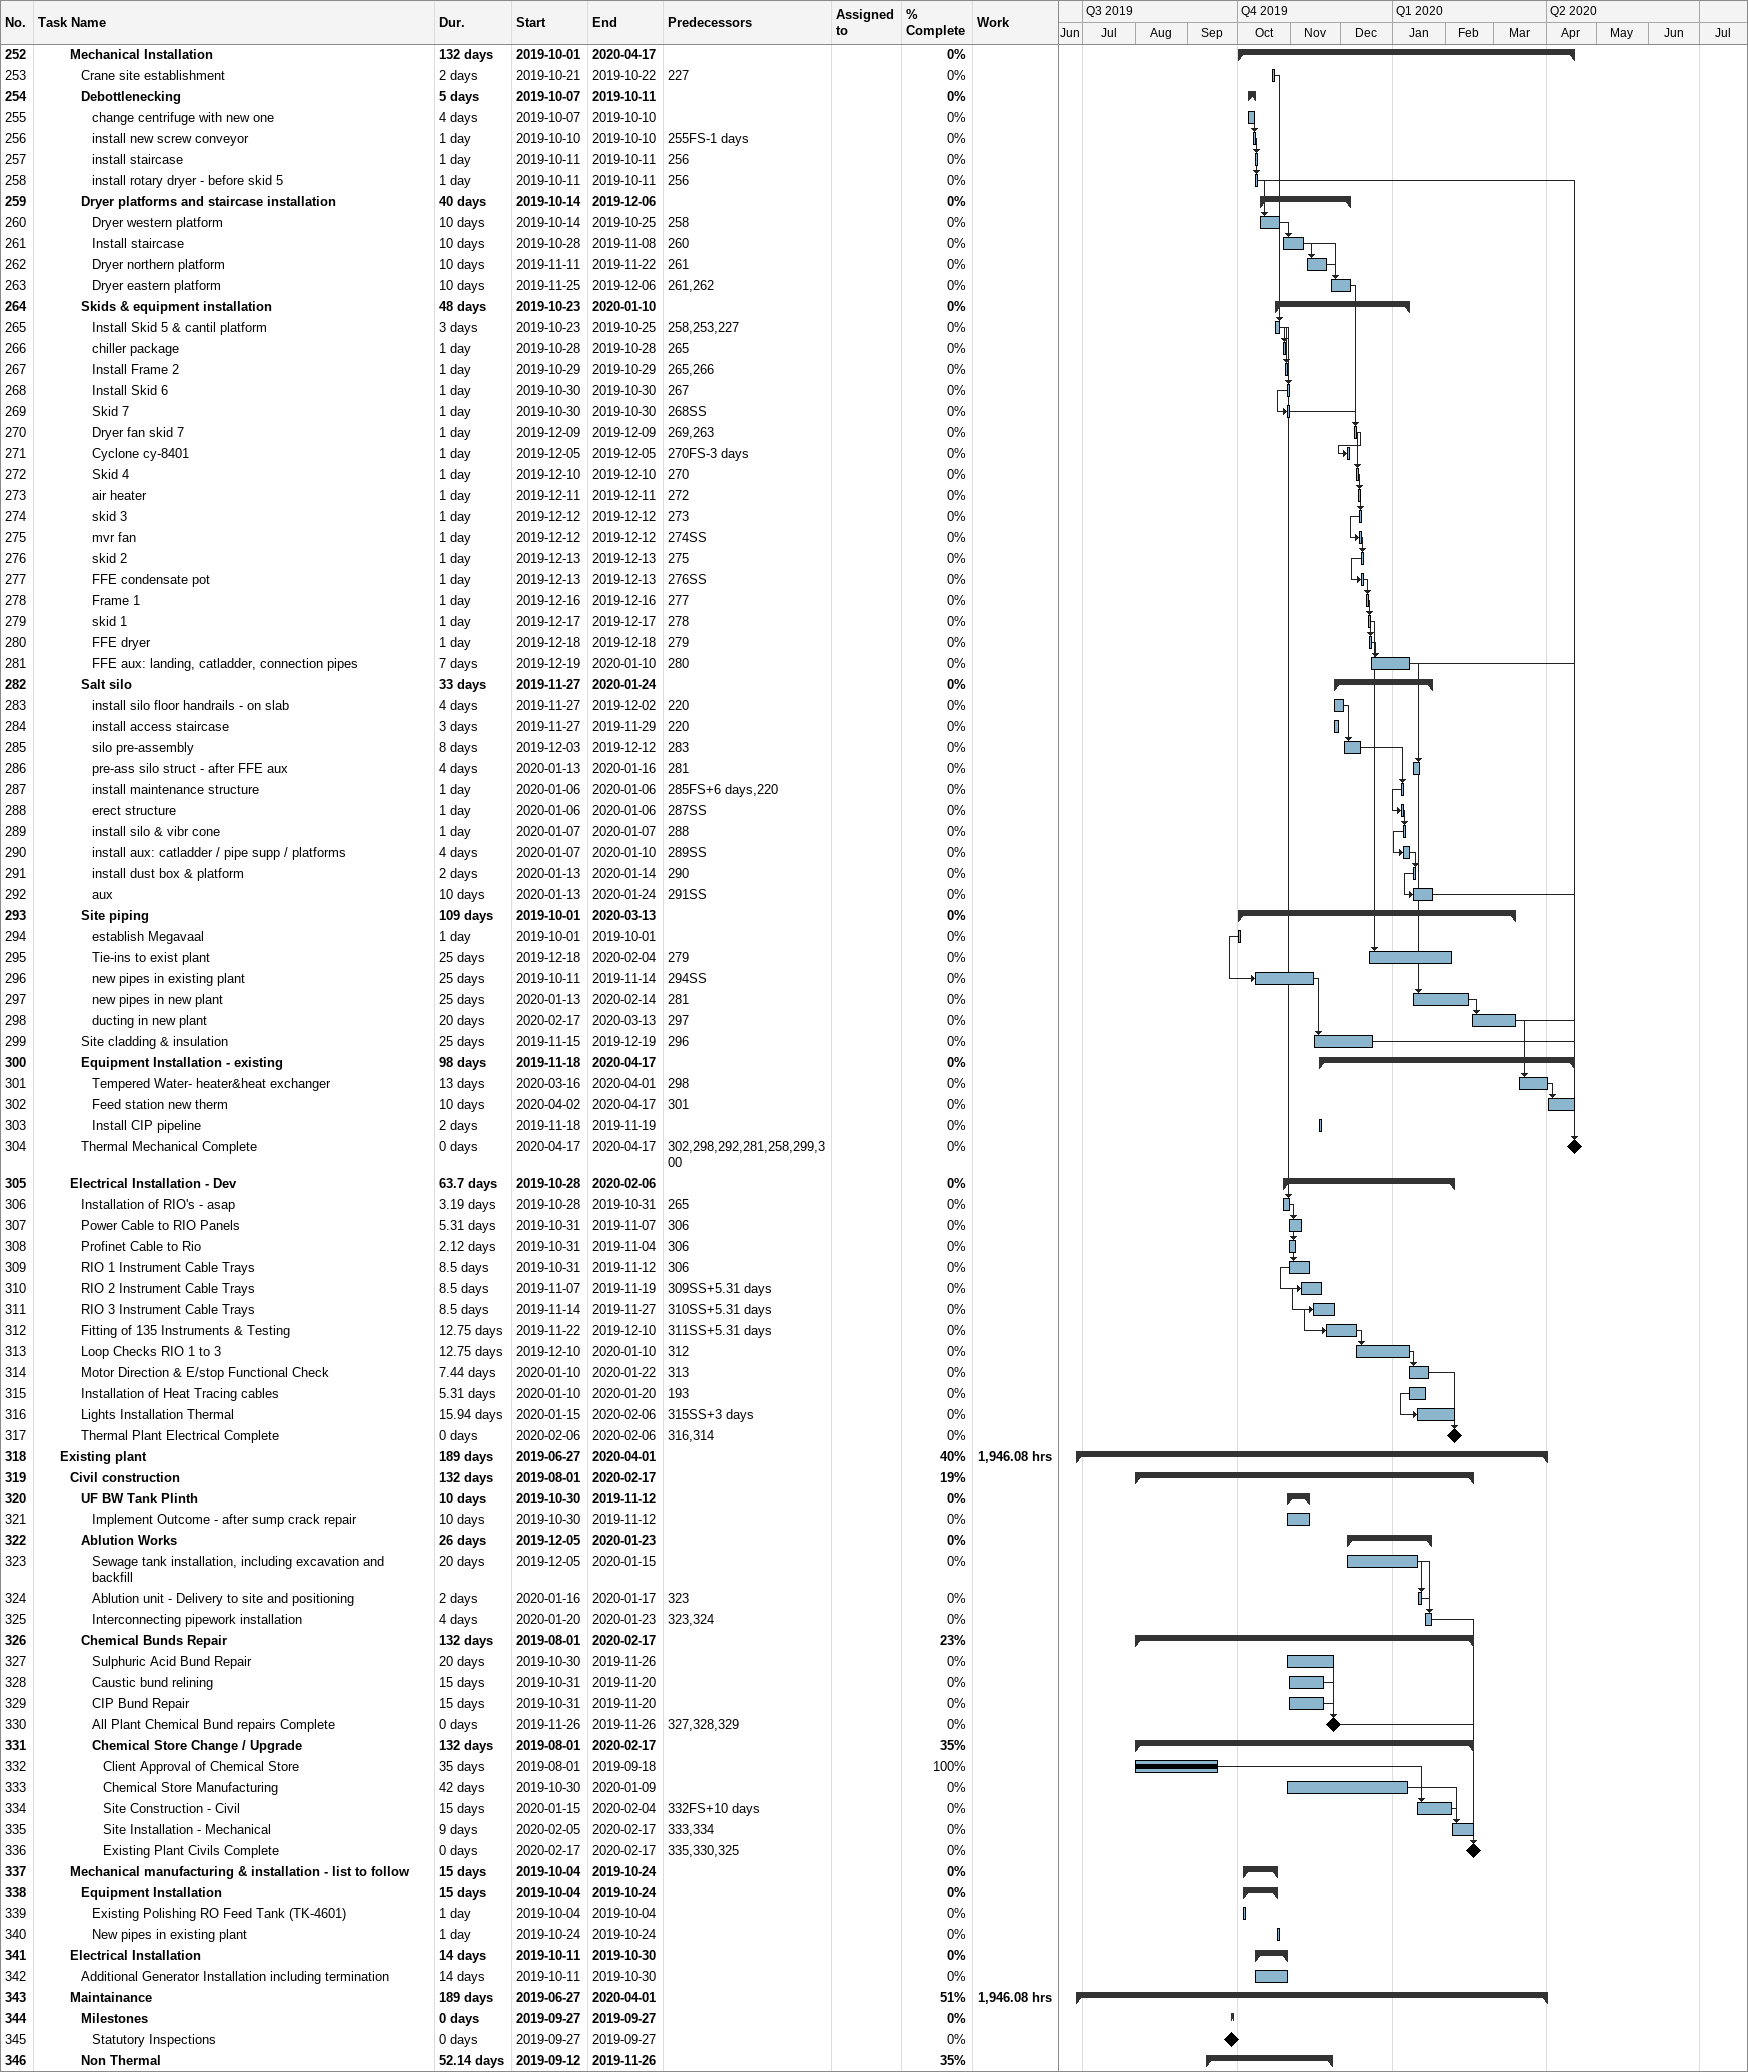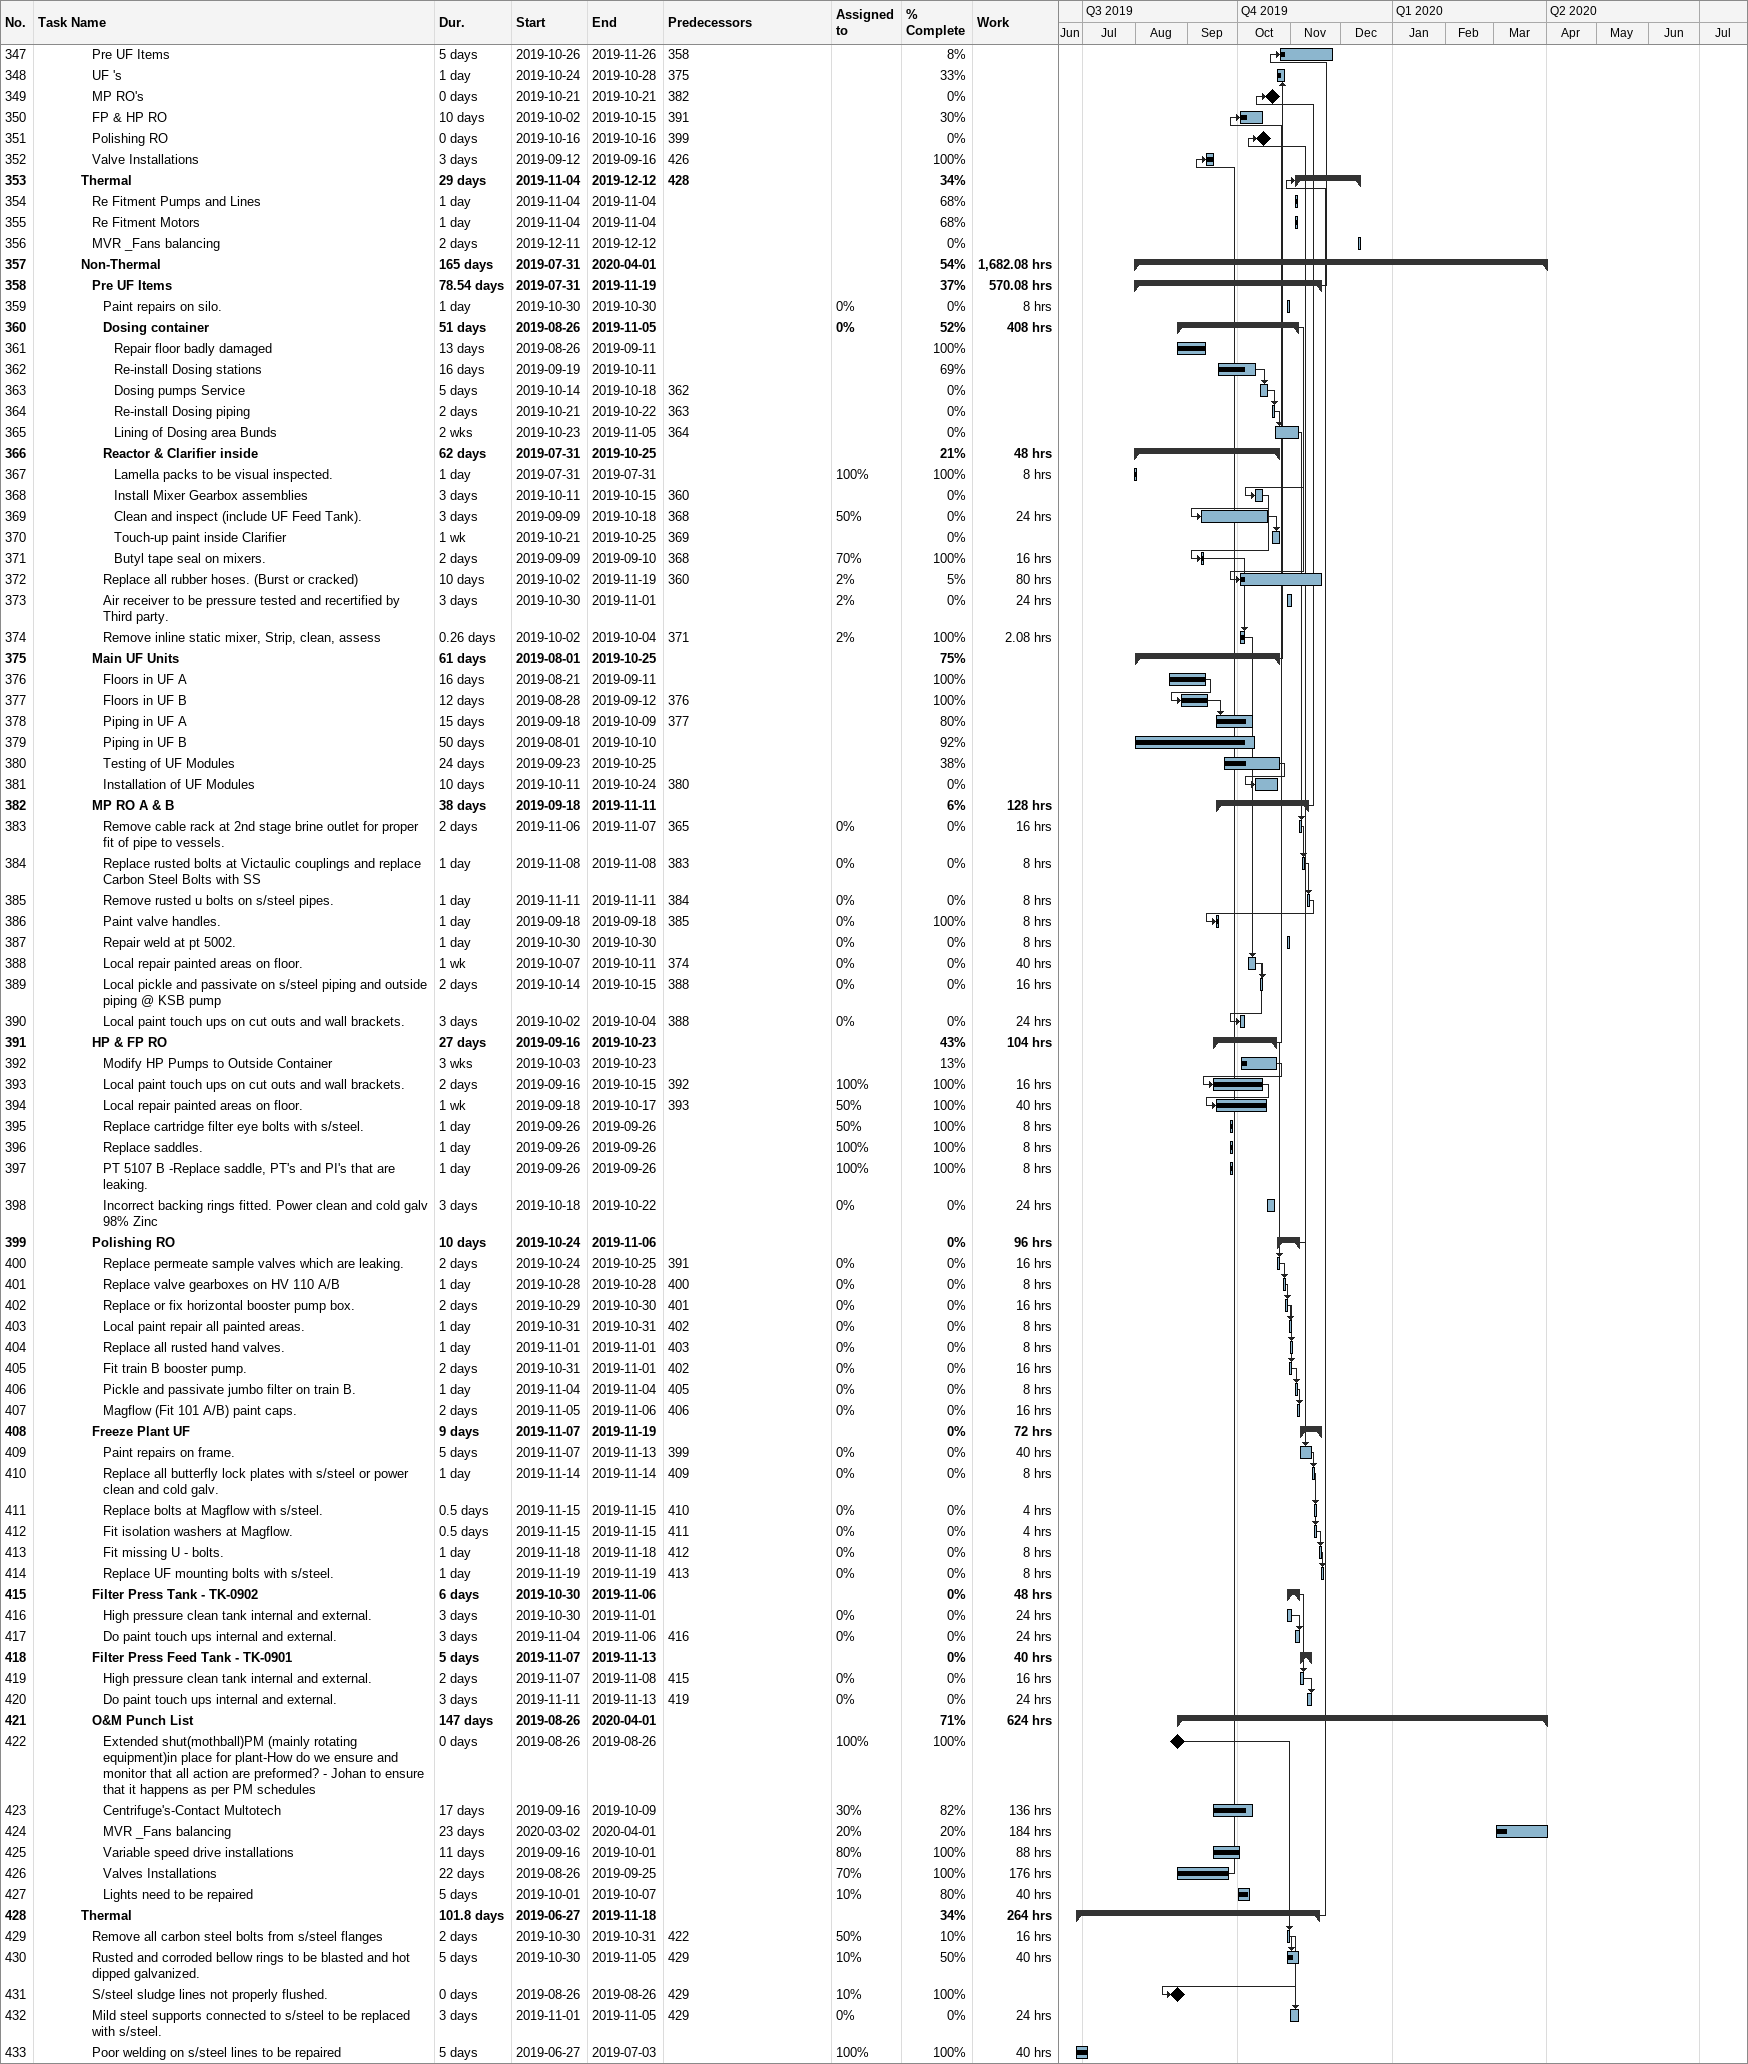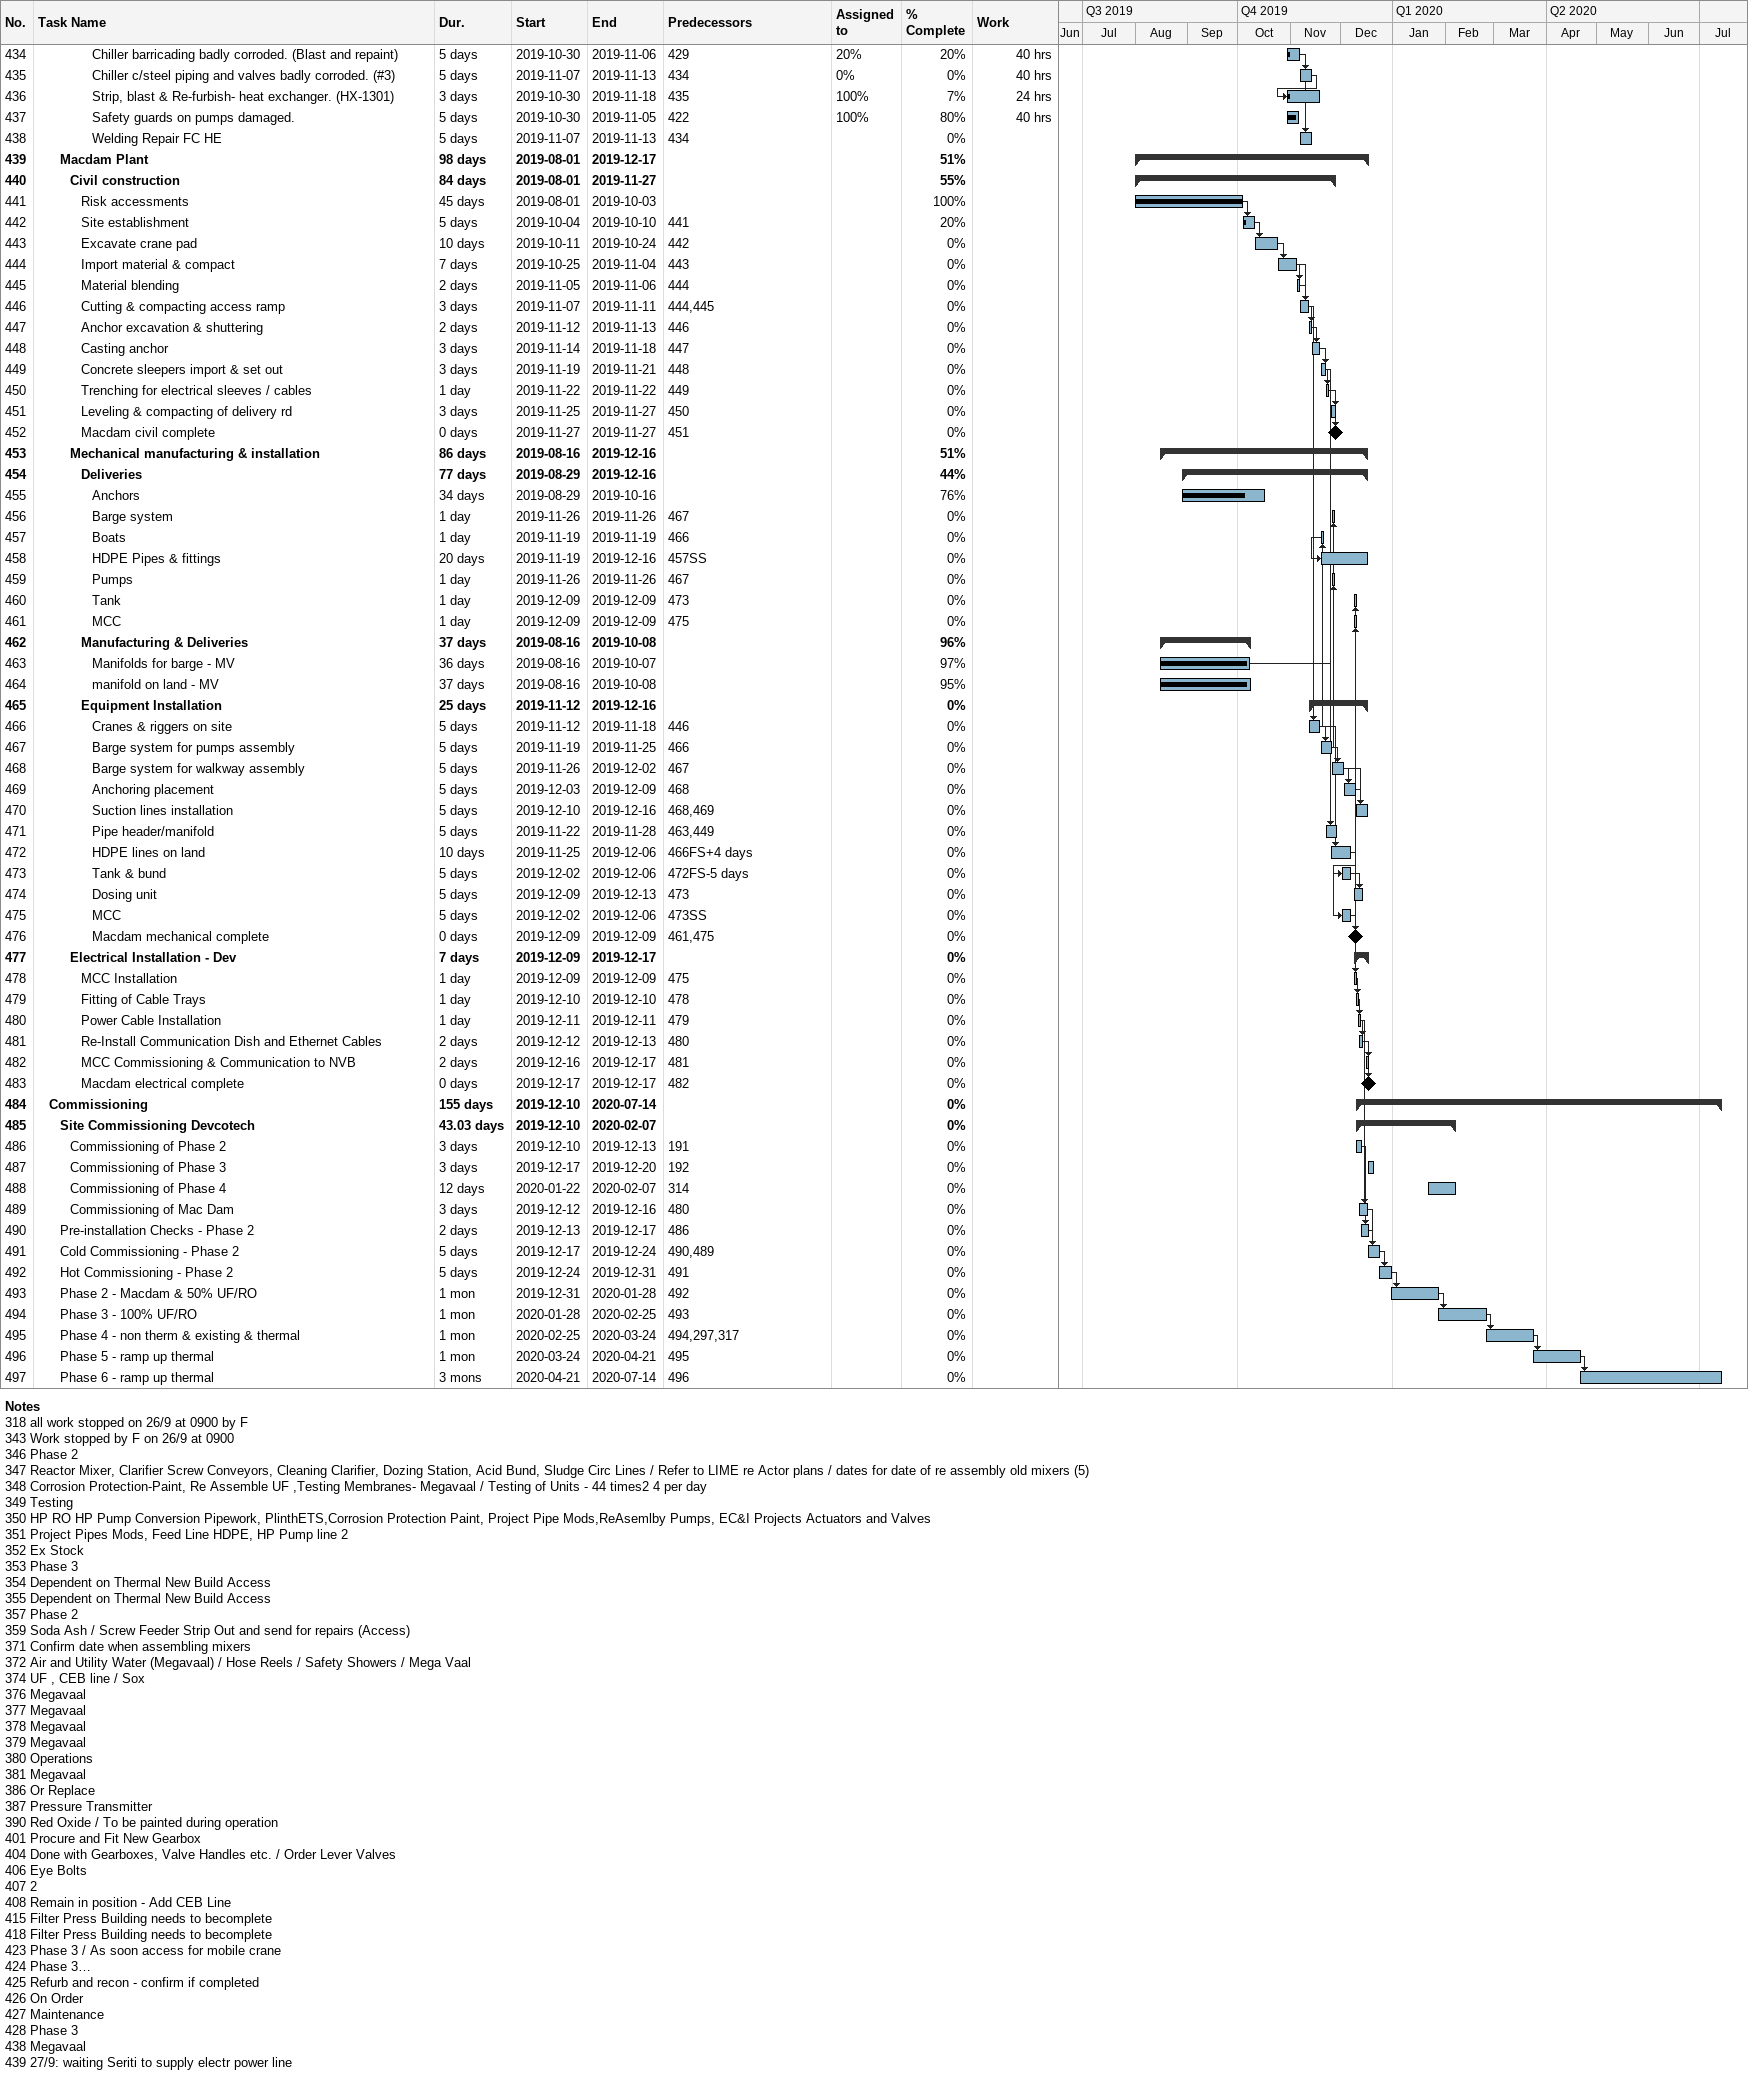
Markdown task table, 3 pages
| ID | Level | Task | Duration | Start | Finish | Predecessors | Resources | % complete | Work (h) |
|---|---|---|---|---|---|---|---|---|---|
| 252 | 4 | **Mechanical Installation** | 132d | 2019-10-01 | 2020-04-17 |  |  | 0 |  |
| 253 | 5 | Crane site establishment | 2d | 2019-10-21 | 2019-10-22 | 227 |  | 0 |  |
| 254 | 5 | **Debottlenecking** | 5d | 2019-10-07 | 2019-10-11 |  |  | 0 |  |
| 255 | 6 | change centrifuge with new one | 4d | 2019-10-07 | 2019-10-10 |  |  | 0 |  |
| 256 | 6 | install new screw conveyor | 1d | 2019-10-10 | 2019-10-10 | 255FS-1d |  | 0 |  |
| 257 | 6 | install staircase | 1d | 2019-10-11 | 2019-10-11 | 256 |  | 0 |  |
| 258 | 6 | install rotary dryer - before skid 5 | 1d | 2019-10-11 | 2019-10-11 | 256 |  | 0 |  |
| 259 | 5 | **Dryer platforms and staircase installation** | 40d | 2019-10-14 | 2019-12-06 |  |  | 0 |  |
| 260 | 6 | Dryer western platform | 10d | 2019-10-14 | 2019-10-25 | 258 |  | 0 |  |
| 261 | 6 | Install staircase | 10d | 2019-10-28 | 2019-11-08 | 260 |  | 0 |  |
| 262 | 6 | Dryer northern platform | 10d | 2019-11-11 | 2019-11-22 | 261 |  | 0 |  |
| 263 | 6 | Dryer eastern platform | 10d | 2019-11-25 | 2019-12-06 | 261, 262 |  | 0 |  |
| 264 | 5 | **Skids & equipment installation** | 48d | 2019-10-23 | 2020-01-10 |  |  | 0 |  |
| 265 | 6 | Install Skid 5 & cantil platform | 3d | 2019-10-23 | 2019-10-25 | 258, 253, 227 |  | 0 |  |
| 266 | 6 | chiller package | 1d | 2019-10-28 | 2019-10-28 | 265 |  | 0 |  |
| 267 | 6 | Install Frame 2 | 1d | 2019-10-29 | 2019-10-29 | 265, 266 |  | 0 |  |
| 268 | 6 | Install Skid 6 | 1d | 2019-10-30 | 2019-10-30 | 267 |  | 0 |  |
| 269 | 6 | Skid 7 | 1d | 2019-10-30 | 2019-10-30 | 268SS |  | 0 |  |
| 270 | 6 | Dryer fan skid 7 | 1d | 2019-12-09 | 2019-12-09 | 269, 263 |  | 0 |  |
| 271 | 6 | Cyclone cy-8401 | 1d | 2019-12-05 | 2019-12-05 | 270FS-3d |  | 0 |  |
| 272 | 6 | Skid 4 | 1d | 2019-12-10 | 2019-12-10 | 270 |  | 0 |  |
| 273 | 6 | air heater | 1d | 2019-12-11 | 2019-12-11 | 272 |  | 0 |  |
| 274 | 6 | skid 3 | 1d | 2019-12-12 | 2019-12-12 | 273 |  | 0 |  |
| 275 | 6 | mvr fan | 1d | 2019-12-12 | 2019-12-12 | 274SS |  | 0 |  |
| 276 | 6 | skid 2 | 1d | 2019-12-13 | 2019-12-13 | 275 |  | 0 |  |
| 277 | 6 | FFE condensate pot | 1d | 2019-12-13 | 2019-12-13 | 276SS |  | 0 |  |
| 278 | 6 | Frame 1 | 1d | 2019-12-16 | 2019-12-16 | 277 |  | 0 |  |
| 279 | 6 | skid 1 | 1d | 2019-12-17 | 2019-12-17 | 278 |  | 0 |  |
| 280 | 6 | FFE dryer | 1d | 2019-12-18 | 2019-12-18 | 279 |  | 0 |  |
| 281 | 6 | FFE aux: landing, catladder, connection pipes | 7d | 2019-12-19 | 2020-01-10 | 280 |  | 0 |  |
| 282 | 5 | **Salt silo** | 33d | 2019-11-27 | 2020-01-24 |  |  | 0 |  |
| 283 | 6 | install silo floor handrails - on slab | 4d | 2019-11-27 | 2019-12-02 | 220 |  | 0 |  |
| 284 | 6 | install access staircase | 3d | 2019-11-27 | 2019-11-29 | 220 |  | 0 |  |
| 285 | 6 | silo pre-assembly | 8d | 2019-12-03 | 2019-12-12 | 283 |  | 0 |  |
| 286 | 6 | pre-ass silo struct - after FFE aux | 4d | 2020-01-13 | 2020-01-16 | 281 |  | 0 |  |
| 287 | 6 | install maintenance structure | 1d | 2020-01-06 | 2020-01-06 | 285FS+6d, 220 |  | 0 |  |
| 288 | 6 | erect structure | 1d | 2020-01-06 | 2020-01-06 | 287SS |  | 0 |  |
| 289 | 6 | install silo & vibr cone | 1d | 2020-01-07 | 2020-01-07 | 288 |  | 0 |  |
| 290 | 6 | install aux: catladder / pipe supp / platforms | 4d | 2020-01-07 | 2020-01-10 | 289SS |  | 0 |  |
| 291 | 6 | install dust box & platform | 2d | 2020-01-13 | 2020-01-14 | 290 |  | 0 |  |
| 292 | 6 | aux | 10d | 2020-01-13 | 2020-01-24 | 291SS |  | 0 |  |
| 293 | 5 | **Site piping** | 109d | 2019-10-01 | 2020-03-13 |  |  | 0 |  |
| 294 | 6 | establish Megavaal | 1d | 2019-10-01 | 2019-10-01 |  |  | 0 |  |
| 295 | 6 | Tie-ins to exist plant | 25d | 2019-12-18 | 2020-02-04 | 279 |  | 0 |  |
| 296 | 6 | new pipes in existing plant | 25d | 2019-10-11 | 2019-11-14 | 294SS |  | 0 |  |
| 297 | 6 | new pipes in new plant | 25d | 2020-01-13 | 2020-02-14 | 281 |  | 0 |  |
| 298 | 6 | ducting in new plant | 20d | 2020-02-17 | 2020-03-13 | 297 |  | 0 |  |
| 299 | 5 | Site cladding & insulation | 25d | 2019-11-15 | 2019-12-19 | 296 |  | 0 |  |
| 300 | 5 | **Equipment Installation - existing** | 98d | 2019-11-18 | 2020-04-17 |  |  | 0 |  |
| 301 | 6 | Tempered Water- heater&heat exchanger | 13d | 2020-03-16 | 2020-04-01 | 298 |  | 0 |  |
| 302 | 6 | Feed station new therm | 10d | 2020-04-02 | 2020-04-17 | 301 |  | 0 |  |
| 303 | 6 | Install CIP pipeline | 2d | 2019-11-18 | 2019-11-19 |  |  | 0 |  |
| 304 | 5 | Thermal Mechanical Complete | 0d | 2020-04-17 | 2020-04-17 | 302, 298, 292, 281, 258, 299, 300 |  | 0 |  |
| 305 | 4 | **Electrical Installation - Dev** | 63.7d | 2019-10-28 | 2020-02-06 |  |  | 0 |  |
| 306 | 5 | Installation of RIO's - asap | 3.19d | 2019-10-28 | 2019-10-31 | 265 |  | 0 |  |
| 307 | 5 | Power Cable to RIO Panels | 5.31d | 2019-10-31 | 2019-11-07 | 306 |  | 0 |  |
| 308 | 5 | Profinet Cable to Rio | 2.12d | 2019-10-31 | 2019-11-04 | 306 |  | 0 |  |
| 309 | 5 | RIO 1 Instrument Cable Trays | 8.5d | 2019-10-31 | 2019-11-12 | 306 |  | 0 |  |
| 310 | 5 | RIO 2 Instrument Cable Trays | 8.5d | 2019-11-07 | 2019-11-19 | 309SS+5.31d |  | 0 |  |
| 311 | 5 | RIO 3 Instrument Cable Trays | 8.5d | 2019-11-14 | 2019-11-27 | 310SS+5.31d |  | 0 |  |
| 312 | 5 | Fitting of 135 Instruments & Testing | 12.75d | 2019-11-22 | 2019-12-10 | 311SS+5.31d |  | 0 |  |
| 313 | 5 | Loop Checks RIO 1 to 3 | 12.75d | 2019-12-10 | 2020-01-10 | 312 |  | 0 |  |
| 314 | 5 | Motor Direction & E/stop Functional Check | 7.44d | 2020-01-10 | 2020-01-22 | 313 |  | 0 |  |
| 315 | 5 | Installation of Heat Tracing cables | 5.31d | 2020-01-10 | 2020-01-20 | 193 |  | 0 |  |
| 316 | 5 | Lights Installation Thermal | 15.94d | 2020-01-15 | 2020-02-06 | 315SS+3d |  | 0 |  |
| 317 | 5 | Thermal Plant Electrical Complete | 0d | 2020-02-06 | 2020-02-06 | 316, 314 |  | 0 |  |
| 318 | 3 | **Existing plant** | 189d | 2019-06-27 | 2020-04-01 |  |  | 40 | 1946.08 |
| 319 | 4 | **Civil construction** | 132d | 2019-08-01 | 2020-02-17 |  |  | 19 |  |
| 320 | 5 | **UF BW Tank Plinth** | 10d | 2019-10-30 | 2019-11-12 |  |  | 0 |  |
| 321 | 6 | Implement Outcome - after sump crack repair | 10d | 2019-10-30 | 2019-11-12 |  |  | 0 |  |
| 322 | 5 | **Ablution Works** | 26d | 2019-12-05 | 2020-01-23 |  |  | 0 |  |
| 323 | 6 | Sewage tank installation, including excavation and backfill | 20d | 2019-12-05 | 2020-01-15 |  |  | 0 |  |
| 324 | 6 | Ablution unit - Delivery to site and positioning | 2d | 2020-01-16 | 2020-01-17 | 323 |  | 0 |  |
| 325 | 6 | Interconnecting pipework installation | 4d | 2020-01-20 | 2020-01-23 | 323, 324 |  | 0 |  |
| 326 | 5 | **Chemical Bunds Repair** | 132d | 2019-08-01 | 2020-02-17 |  |  | 23 |  |
| 327 | 6 | Sulphuric Acid Bund Repair | 20d | 2019-10-30 | 2019-11-26 |  |  | 0 |  |
| 328 | 6 | Caustic bund relining | 15d | 2019-10-31 | 2019-11-20 |  |  | 0 |  |
| 329 | 6 | CIP Bund Repair | 15d | 2019-10-31 | 2019-11-20 |  |  | 0 |  |
| 330 | 6 | All Plant Chemical Bund repairs Complete | 0d | 2019-11-26 | 2019-11-26 | 327, 328, 329 |  | 0 |  |
| 331 | 6 | **Chemical Store Change / Upgrade** | 132d | 2019-08-01 | 2020-02-17 |  |  | 35 |  |
| 332 | 7 | Client Approval of Chemical Store | 35d | 2019-08-01 | 2019-09-18 |  |  | 100 |  |
| 333 | 7 | Chemical Store Manufacturing | 42d | 2019-10-30 | 2020-01-09 |  |  | 0 |  |
| 334 | 7 | Site Construction - Civil | 15d | 2020-01-15 | 2020-02-04 | 332FS+10d |  | 0 |  |
| 335 | 7 | Site Installation - Mechanical | 9d | 2020-02-05 | 2020-02-17 | 333, 334 |  | 0 |  |
| 336 | 7 | Existing Plant Civils Complete | 0d | 2020-02-17 | 2020-02-17 | 335, 330, 325 |  | 0 |  |
| 337 | 4 | **Mechanical manufacturing & installation - list to follow** | 15d | 2019-10-04 | 2019-10-24 |  |  | 0 |  |
| 338 | 5 | **Equipment Installation** | 15d | 2019-10-04 | 2019-10-24 |  |  | 0 |  |
| 339 | 6 | Existing Polishing RO Feed Tank (TK-4601) | 1d | 2019-10-04 | 2019-10-04 |  |  | 0 |  |
| 340 | 6 | New pipes in existing plant | 1d | 2019-10-24 | 2019-10-24 |  |  | 0 |  |
| 341 | 4 | **Electrical Installation** | 14d | 2019-10-11 | 2019-10-30 |  |  | 0 |  |
| 342 | 5 | Additional Generator Installation including termination | 14d | 2019-10-11 | 2019-10-30 |  |  | 0 |  |
| 343 | 4 | **Maintainance** | 189d | 2019-06-27 | 2020-04-01 |  |  | 51 | 1946.08 |
| 344 | 5 | **Milestones** | 0d | 2019-09-27 | 2019-09-27 |  |  | 0 |  |
| 345 | 6 | Statutory Inspections | 0d | 2019-09-27 | 2019-09-27 |  |  | 0 |  |
| 346 | 5 | **Non Thermal** | 52.14d | 2019-09-12 | 2019-11-26 |  |  | 35 |  |
| 347 | 6 | Pre UF Items | 5d | 2019-10-26 | 2019-11-26 | 358 |  | 8 |  |
| 348 | 6 | UF 's | 1d | 2019-10-24 | 2019-10-28 | 375 |  | 33 |  |
| 349 | 6 | MP RO's | 0d | 2019-10-21 | 2019-10-21 | 382 |  | 0 |  |
| 350 | 6 | FP & HP RO | 10d | 2019-10-02 | 2019-10-15 | 391 |  | 30 |  |
| 351 | 6 | Polishing RO | 0d | 2019-10-16 | 2019-10-16 | 399 |  | 0 |  |
| 352 | 6 | Valve Installations | 3d | 2019-09-12 | 2019-09-16 | 426 |  | 100 |  |
| 353 | 5 | **Thermal** | 29d | 2019-11-04 | 2019-12-12 | 428 |  | 34 |  |
| 354 | 6 | Re Fitment Pumps and Lines | 1d | 2019-11-04 | 2019-11-04 |  |  | 68 |  |
| 355 | 6 | Re Fitment Motors | 1d | 2019-11-04 | 2019-11-04 |  |  | 68 |  |
| 356 | 6 | MVR _Fans balancing | 2d | 2019-12-11 | 2019-12-12 |  |  | 0 |  |
| 357 | 5 | **Non-Thermal** | 165d | 2019-07-31 | 2020-04-01 |  |  | 54 | 1682.08 |
| 358 | 6 | **Pre UF Items** | 78.54d | 2019-07-31 | 2019-11-19 |  |  | 37 | 570.08 |
| 359 | 7 | Paint repairs on silo. | 1d | 2019-10-30 | 2019-10-30 |  | 0% | 0 | 8 |
| 360 | 7 | **Dosing container** | 51d | 2019-08-26 | 2019-11-05 |  | 0% | 52 | 408 |
| 361 | 8 | Repair floor badly damaged | 13d | 2019-08-26 | 2019-09-11 |  |  | 100 |  |
| 362 | 8 | Re-install Dosing stations | 16d | 2019-09-19 | 2019-10-11 |  |  | 69 |  |
| 363 | 8 | Dosing pumps Service | 5d | 2019-10-14 | 2019-10-18 | 362 |  | 0 |  |
| 364 | 8 | Re-install Dosing piping | 2d | 2019-10-21 | 2019-10-22 | 363 |  | 0 |  |
| 365 | 8 | Lining of Dosing area Bunds | 2w | 2019-10-23 | 2019-11-05 | 364 |  | 0 |  |
| 366 | 7 | **Reactor & Clarifier inside** | 62d | 2019-07-31 | 2019-10-25 |  |  | 21 | 48 |
| 367 | 8 | Lamella packs to be visual inspected. | 1d | 2019-07-31 | 2019-07-31 |  | 100% | 100 | 8 |
| 368 | 8 | Install Mixer Gearbox assemblies | 3d | 2019-10-11 | 2019-10-15 | 360 |  | 0 |  |
| 369 | 8 | Clean and inspect (include UF Feed Tank). | 3d | 2019-09-09 | 2019-10-18 | 368 | 50% | 0 | 24 |
| 370 | 8 | Touch-up paint inside Clarifier | 1w | 2019-10-21 | 2019-10-25 | 369 |  | 0 |  |
| 371 | 8 | Butyl tape seal on mixers. | 2d | 2019-09-09 | 2019-09-10 | 368 | 70% | 100 | 16 |
| 372 | 7 | Replace all rubber hoses. (Burst or cracked) | 10d | 2019-10-02 | 2019-11-19 | 360 | 2% | 5 | 80 |
| 373 | 7 | Air receiver to be pressure tested and recertified by Third party. | 3d | 2019-10-30 | 2019-11-01 |  | 2% | 0 | 24 |
| 374 | 7 | Remove inline static mixer, Strip, clean, assess | 0.26d | 2019-10-02 | 2019-10-04 | 371 | 2% | 100 | 2.08 |
| 375 | 6 | **Main UF Units** | 61d | 2019-08-01 | 2019-10-25 |  |  | 75 |  |
| 376 | 7 | Floors in UF A | 16d | 2019-08-21 | 2019-09-11 |  |  | 100 |  |
| 377 | 7 | Floors in UF B | 12d | 2019-08-28 | 2019-09-12 | 376 |  | 100 |  |
| 378 | 7 | Piping in UF A | 15d | 2019-09-18 | 2019-10-09 | 377 |  | 80 |  |
| 379 | 7 | Piping in UF B | 50d | 2019-08-01 | 2019-10-10 |  |  | 92 |  |
| 380 | 7 | Testing of UF Modules | 24d | 2019-09-23 | 2019-10-25 |  |  | 38 |  |
| 381 | 7 | Installation of UF Modules | 10d | 2019-10-11 | 2019-10-24 | 380 |  | 0 |  |
| 382 | 6 | **MP RO A & B** | 38d | 2019-09-18 | 2019-11-11 |  |  | 6 | 128 |
| 383 | 7 | Remove cable rack at 2nd stage brine outlet for proper fit of pipe to vessels. | 2d | 2019-11-06 | 2019-11-07 | 365 | 0% | 0 | 16 |
| 384 | 7 | Replace rusted bolts at Victaulic couplings and replace Carbon Steel Bolts with SS | 1d | 2019-11-08 | 2019-11-08 | 383 | 0% | 0 | 8 |
| 385 | 7 | Remove rusted u bolts on s/steel pipes. | 1d | 2019-11-11 | 2019-11-11 | 384 | 0% | 0 | 8 |
| 386 | 7 | Paint valve handles. | 1d | 2019-09-18 | 2019-09-18 | 385 | 0% | 100 | 8 |
| 387 | 7 | Repair weld at pt 5002. | 1d | 2019-10-30 | 2019-10-30 |  | 0% | 0 | 8 |
| 388 | 7 | Local repair painted areas on floor. | 1w | 2019-10-07 | 2019-10-11 | 374 | 0% | 0 | 40 |
| 389 | 7 | Local pickle and passivate on s/steel piping and outside piping @ KSB pump | 2d | 2019-10-14 | 2019-10-15 | 388 | 0% | 0 | 16 |
| 390 | 7 | Local paint touch ups on cut outs and wall brackets. | 3d | 2019-10-02 | 2019-10-04 | 388 | 0% | 0 | 24 |
| 391 | 6 | **HP & FP RO** | 27d | 2019-09-16 | 2019-10-23 |  |  | 43 | 104 |
| 392 | 7 | Modify HP Pumps to Outside Container | 3w | 2019-10-03 | 2019-10-23 |  |  | 13 |  |
| 393 | 7 | Local paint touch ups on cut outs and wall brackets. | 2d | 2019-09-16 | 2019-10-15 | 392 | 100% | 100 | 16 |
| 394 | 7 | Local repair painted areas on floor. | 1w | 2019-09-18 | 2019-10-17 | 393 | 50% | 100 | 40 |
| 395 | 7 | Replace cartridge filter eye bolts with s/steel. | 1d | 2019-09-26 | 2019-09-26 |  | 50% | 100 | 8 |
| 396 | 7 | Replace saddles. | 1d | 2019-09-26 | 2019-09-26 |  | 100% | 100 | 8 |
| 397 | 7 | PT 5107 B -Replace saddle, PT's and PI's that are leaking. | 1d | 2019-09-26 | 2019-09-26 |  | 100% | 100 | 8 |
| 398 | 7 | Incorrect backing rings fitted. Power clean and cold galv 98% Zinc | 3d | 2019-10-18 | 2019-10-22 |  | 0% | 0 | 24 |
| 399 | 6 | **Polishing RO** | 10d | 2019-10-24 | 2019-11-06 |  |  | 0 | 96 |
| 400 | 7 | Replace permeate sample valves which are leaking. | 2d | 2019-10-24 | 2019-10-25 | 391 | 0% | 0 | 16 |
| 401 | 7 | Replace valve gearboxes on HV 110 A/B | 1d | 2019-10-28 | 2019-10-28 | 400 | 0% | 0 | 8 |
| 402 | 7 | Replace or fix horizontal booster pump box. | 2d | 2019-10-29 | 2019-10-30 | 401 | 0% | 0 | 16 |
| 403 | 7 | Local paint repair all painted areas. | 1d | 2019-10-31 | 2019-10-31 | 402 | 0% | 0 | 8 |
| 404 | 7 | Replace all rusted hand valves. | 1d | 2019-11-01 | 2019-11-01 | 403 | 0% | 0 | 8 |
| 405 | 7 | Fit train B booster pump. | 2d | 2019-10-31 | 2019-11-01 | 402 | 0% | 0 | 16 |
| 406 | 7 | Pickle and passivate jumbo filter on train B. | 1d | 2019-11-04 | 2019-11-04 | 405 | 0% | 0 | 8 |
| 407 | 7 | Magflow (Fit 101 A/B) paint caps. | 2d | 2019-11-05 | 2019-11-06 | 406 | 0% | 0 | 16 |
| 408 | 6 | **Freeze Plant UF** | 9d | 2019-11-07 | 2019-11-19 |  |  | 0 | 72 |
| 409 | 7 | Paint repairs on frame. | 5d | 2019-11-07 | 2019-11-13 | 399 | 0% | 0 | 40 |
| 410 | 7 | Replace all butterfly lock plates with s/steel or power clean and cold galv. | 1d | 2019-11-14 | 2019-11-14 | 409 | 0% | 0 | 8 |
| 411 | 7 | Replace bolts at Magflow with s/steel. | 0.5d | 2019-11-15 | 2019-11-15 | 410 | 0% | 0 | 4 |
| 412 | 7 | Fit isolation washers at Magflow. | 0.5d | 2019-11-15 | 2019-11-15 | 411 | 0% | 0 | 4 |
| 413 | 7 | Fit missing U - bolts. | 1d | 2019-11-18 | 2019-11-18 | 412 | 0% | 0 | 8 |
| 414 | 7 | Replace UF mounting bolts with s/steel. | 1d | 2019-11-19 | 2019-11-19 | 413 | 0% | 0 | 8 |
| 415 | 6 | **Filter Press Tank - TK-0902** | 6d | 2019-10-30 | 2019-11-06 |  |  | 0 | 48 |
| 416 | 7 | High pressure clean tank internal and external. | 3d | 2019-10-30 | 2019-11-01 |  | 0% | 0 | 24 |
| 417 | 7 | Do paint touch ups internal and external. | 3d | 2019-11-04 | 2019-11-06 | 416 | 0% | 0 | 24 |
| 418 | 6 | **Filter Press Feed Tank - TK-0901** | 5d | 2019-11-07 | 2019-11-13 |  |  | 0 | 40 |
| 419 | 7 | High pressure clean tank internal and external. | 2d | 2019-11-07 | 2019-11-08 | 415 | 0% | 0 | 16 |
| 420 | 7 | Do paint touch ups internal and external. | 3d | 2019-11-11 | 2019-11-13 | 419 | 0% | 0 | 24 |
| 421 | 6 | **O&M Punch List** | 147d | 2019-08-26 | 2020-04-01 |  |  | 71 | 624 |
| 422 | 7 | Extended shut(mothball)PM (mainly rotating equipment)in place for plant-How do we ensure and monitor that all action are preformed? - Johan to ensure that it happens as per PM schedules | 0d | 2019-08-26 | 2019-08-26 |  | 100% | 100 |  |
| 423 | 7 | Centrifuge's-Contact Multotech | 17d | 2019-09-16 | 2019-10-09 |  | 30% | 82 | 136 |
| 424 | 7 | MVR _Fans balancing | 23d | 2020-03-02 | 2020-04-01 |  | 20% | 20 | 184 |
| 425 | 7 | Variable speed drive installations | 11d | 2019-09-16 | 2019-10-01 |  | 80% | 100 | 88 |
| 426 | 7 | Valves Installations | 22d | 2019-08-26 | 2019-09-25 |  | 70% | 100 | 176 |
| 427 | 7 | Lights need to be repaired | 5d | 2019-10-01 | 2019-10-07 |  | 10% | 80 | 40 |
| 428 | 5 | **Thermal** | 101.8d | 2019-06-27 | 2019-11-18 |  |  | 34 | 264 |
| 429 | 6 | Remove all carbon steel bolts from s/steel flanges | 2d | 2019-10-30 | 2019-10-31 | 422 | 50% | 10 | 16 |
| 430 | 6 | Rusted and corroded bellow rings to be blasted and hot dipped galvanized. | 5d | 2019-10-30 | 2019-11-05 | 429 | 10% | 50 | 40 |
| 431 | 6 | S/steel sludge lines not properly flushed. | 0d | 2019-08-26 | 2019-08-26 | 429 | 10% | 100 |  |
| 432 | 6 | Mild steel supports connected to s/steel to be replaced with s/steel. | 3d | 2019-11-01 | 2019-11-05 | 429 | 0% | 0 | 24 |
| 433 | 6 | Poor welding on s/steel lines to be repaired | 5d | 2019-06-27 | 2019-07-03 |  | 100% | 100 | 40 |
| 434 | 6 | Chiller barricading badly corroded. (Blast and repaint) | 5d | 2019-10-30 | 2019-11-06 | 429 | 20% | 20 | 40 |
| 435 | 6 | Chiller c/steel piping and valves badly corroded. (#3) | 5d | 2019-11-07 | 2019-11-13 | 434 | 0% | 0 | 40 |
| 436 | 6 | Strip, blast & Re-furbish- heat exchanger. (HX-1301) | 3d | 2019-10-30 | 2019-11-18 | 435 | 100% | 7 | 24 |
| 437 | 6 | Safety guards on pumps damaged. | 5d | 2019-10-30 | 2019-11-05 | 422 | 100% | 80 | 40 |
| 438 | 6 | Welding Repair FC HE | 5d | 2019-11-07 | 2019-11-13 | 434 |  | 0 |  |
| 439 | 3 | **Macdam Plant** | 98d | 2019-08-01 | 2019-12-17 |  |  | 51 |  |
| 440 | 4 | **Civil construction** | 84d | 2019-08-01 | 2019-11-27 |  |  | 55 |  |
| 441 | 5 | Risk accessments | 45d | 2019-08-01 | 2019-10-03 |  |  | 100 |  |
| 442 | 5 | Site establishment | 5d | 2019-10-04 | 2019-10-10 | 441 |  | 20 |  |
| 443 | 5 | Excavate crane pad | 10d | 2019-10-11 | 2019-10-24 | 442 |  | 0 |  |
| 444 | 5 | Import material & compact | 7d | 2019-10-25 | 2019-11-04 | 443 |  | 0 |  |
| 445 | 5 | Material blending | 2d | 2019-11-05 | 2019-11-06 | 444 |  | 0 |  |
| 446 | 5 | Cutting & compacting access ramp | 3d | 2019-11-07 | 2019-11-11 | 444, 445 |  | 0 |  |
| 447 | 5 | Anchor excavation & shuttering | 2d | 2019-11-12 | 2019-11-13 | 446 |  | 0 |  |
| 448 | 5 | Casting anchor | 3d | 2019-11-14 | 2019-11-18 | 447 |  | 0 |  |
| 449 | 5 | Concrete sleepers import & set out | 3d | 2019-11-19 | 2019-11-21 | 448 |  | 0 |  |
| 450 | 5 | Trenching for electrical sleeves / cables | 1d | 2019-11-22 | 2019-11-22 | 449 |  | 0 |  |
| 451 | 5 | Leveling & compacting of delivery rd | 3d | 2019-11-25 | 2019-11-27 | 450 |  | 0 |  |
| 452 | 5 | Macdam civil complete | 0d | 2019-11-27 | 2019-11-27 | 451 |  | 0 |  |
| 453 | 4 | **Mechanical manufacturing & installation** | 86d | 2019-08-16 | 2019-12-16 |  |  | 51 |  |
| 454 | 5 | **Deliveries** | 77d | 2019-08-29 | 2019-12-16 |  |  | 44 |  |
| 455 | 6 | Anchors | 34d | 2019-08-29 | 2019-10-16 |  |  | 76 |  |
| 456 | 6 | Barge system | 1d | 2019-11-26 | 2019-11-26 | 467 |  | 0 |  |
| 457 | 6 | Boats | 1d | 2019-11-19 | 2019-11-19 | 466 |  | 0 |  |
| 458 | 6 | HDPE Pipes & fittings | 20d | 2019-11-19 | 2019-12-16 | 457SS |  | 0 |  |
| 459 | 6 | Pumps | 1d | 2019-11-26 | 2019-11-26 | 467 |  | 0 |  |
| 460 | 6 | Tank | 1d | 2019-12-09 | 2019-12-09 | 473 |  | 0 |  |
| 461 | 6 | MCC | 1d | 2019-12-09 | 2019-12-09 | 475 |  | 0 |  |
| 462 | 5 | **Manufacturing & Deliveries** | 37d | 2019-08-16 | 2019-10-08 |  |  | 96 |  |
| 463 | 6 | Manifolds for barge - MV | 36d | 2019-08-16 | 2019-10-07 |  |  | 97 |  |
| 464 | 6 | manifold on land - MV | 37d | 2019-08-16 | 2019-10-08 |  |  | 95 |  |
| 465 | 5 | **Equipment Installation** | 25d | 2019-11-12 | 2019-12-16 |  |  | 0 |  |
| 466 | 6 | Cranes & riggers on site | 5d | 2019-11-12 | 2019-11-18 | 446 |  | 0 |  |
| 467 | 6 | Barge system for pumps assembly | 5d | 2019-11-19 | 2019-11-25 | 466 |  | 0 |  |
| 468 | 6 | Barge system for walkway assembly | 5d | 2019-11-26 | 2019-12-02 | 467 |  | 0 |  |
| 469 | 6 | Anchoring placement | 5d | 2019-12-03 | 2019-12-09 | 468 |  | 0 |  |
| 470 | 6 | Suction lines installation | 5d | 2019-12-10 | 2019-12-16 | 468, 469 |  | 0 |  |
| 471 | 6 | Pipe header/manifold | 5d | 2019-11-22 | 2019-11-28 | 463, 449 |  | 0 |  |
| 472 | 6 | HDPE lines on land | 10d | 2019-11-25 | 2019-12-06 | 466FS+4d |  | 0 |  |
| 473 | 6 | Tank & bund | 5d | 2019-12-02 | 2019-12-06 | 472FS-5d |  | 0 |  |
| 474 | 6 | Dosing unit | 5d | 2019-12-09 | 2019-12-13 | 473 |  | 0 |  |
| 475 | 6 | MCC | 5d | 2019-12-02 | 2019-12-06 | 473SS |  | 0 |  |
| 476 | 6 | Macdam mechanical complete | 0d | 2019-12-09 | 2019-12-09 | 461, 475 |  | 0 |  |
| 477 | 4 | **Electrical Installation - Dev** | 7d | 2019-12-09 | 2019-12-17 |  |  | 0 |  |
| 478 | 5 | MCC Installation | 1d | 2019-12-09 | 2019-12-09 | 475 |  | 0 |  |
| 479 | 5 | Fitting of Cable Trays | 1d | 2019-12-10 | 2019-12-10 | 478 |  | 0 |  |
| 480 | 5 | Power Cable Installation | 1d | 2019-12-11 | 2019-12-11 | 479 |  | 0 |  |
| 481 | 5 | Re-Install Communication Dish and Ethernet Cables | 2d | 2019-12-12 | 2019-12-13 | 480 |  | 0 |  |
| 482 | 5 | MCC Commissioning & Communication to NVB | 2d | 2019-12-16 | 2019-12-17 | 481 |  | 0 |  |
| 483 | 5 | Macdam electrical complete | 0d | 2019-12-17 | 2019-12-17 | 482 |  | 0 |  |
| 484 | 2 | **Commissioning** | 155d | 2019-12-10 | 2020-07-14 |  |  | 0 |  |
| 485 | 3 | **Site Commissioning Devcotech** | 43.03d | 2019-12-10 | 2020-02-07 |  |  | 0 |  |
| 486 | 4 | Commissioning of Phase 2 | 3d | 2019-12-10 | 2019-12-13 | 191 |  | 0 |  |
| 487 | 4 | Commissioning of Phase 3 | 3d | 2019-12-17 | 2019-12-20 | 192 |  | 0 |  |
| 488 | 4 | Commissioning of Phase 4 | 12d | 2020-01-22 | 2020-02-07 | 314 |  | 0 |  |
| 489 | 4 | Commissioning of Mac Dam | 3d | 2019-12-12 | 2019-12-16 | 480 |  | 0 |  |
| 490 | 3 | Pre-installation Checks - Phase 2 | 2d | 2019-12-13 | 2019-12-17 | 486 |  | 0 |  |
| 491 | 3 | Cold Commissioning - Phase 2 | 5d | 2019-12-17 | 2019-12-24 | 490, 489 |  | 0 |  |
| 492 | 3 | Hot Commissioning - Phase 2 | 5d | 2019-12-24 | 2019-12-31 | 491 |  | 0 |  |
| 493 | 3 | Phase 2 - Macdam & 50% UF/RO | 1mo | 2019-12-31 | 2020-01-28 | 492 |  | 0 |  |
| 494 | 3 | Phase 3 - 100% UF/RO | 1mo | 2020-01-28 | 2020-02-25 | 493 |  | 0 |  |
| 495 | 3 | Phase 4 - non therm & existing & thermal | 1mo | 2020-02-25 | 2020-03-24 | 494, 297, 317 |  | 0 |  |
| 496 | 3 | Phase 5 - ramp up thermal | 1mo | 2020-03-24 | 2020-04-21 | 495 |  | 0 |  |
| 497 | 3 | Phase 6 - ramp up thermal | 3mo | 2020-04-21 | 2020-07-14 | 496 |  | 0 |  |

Notes
- 318: all work stopped on 26/9 at 0900 by F
- 343: Work stopped by F on 26/9 at 0900
- 346: Phase 2
- 347: Reactor Mixer, Clarifier Screw Conveyors, Cleaning Clarifier, Dozing Station, Acid Bund, Sludge Circ Lines / Refer to LIME re Actor plans / dates for date of re assembly old mixers (5)
- 348: Corrosion Protection-Paint, Re Assemble UF ,Testing Membranes- Megavaal / Testing of Units - 44 times2 4 per day
- 349: Testing
- 350: HP RO HP Pump Conversion Pipework, PlinthETS,Corrosion Protection Paint, Project Pipe Mods,ReAsemlby Pumps, EC&I Projects Actuators and Valves
- 351: Project Pipes Mods, Feed Line HDPE, HP Pump line 2
- 352: Ex Stock
- 353: Phase 3
- 354: Dependent on Thermal New Build Access
- 355: Dependent on Thermal New Build Access
- 357: Phase 2
- 359: Soda Ash / Screw Feeder Strip Out and send for repairs (Access)
- 371: Confirm date when assembling mixers
- 372: Air and Utility Water (Megavaal) / Hose Reels / Safety Showers / Mega Vaal
- 374: UF , CEB line / Sox
- 376: Megavaal
- 377: Megavaal
- 378: Megavaal
- 379: Megavaal
- 380: Operations
- 381: Megavaal
- 386: Or Replace
- 387: Pressure Transmitter
- 390: Red Oxide / To be painted during operation
- 401: Procure and Fit New Gearbox
- 404: Done with Gearboxes, Valve Handles etc. / Order Lever Valves
- 406: Eye Bolts
- 407: 2
- 408: Remain in position - Add CEB Line
- 415: Filter Press Building needs to becomplete
- 418: Filter Press Building needs to becomplete
- 423: Phase 3 / As soon access for mobile crane
- 424: Phase 3…
- 425: Refurb and recon - confirm if completed
- 426: On Order
- 427: Maintenance
- 428: Phase 3
- 438: Megavaal
- 439: 27/9: waiting Seriti to supply electr power line
